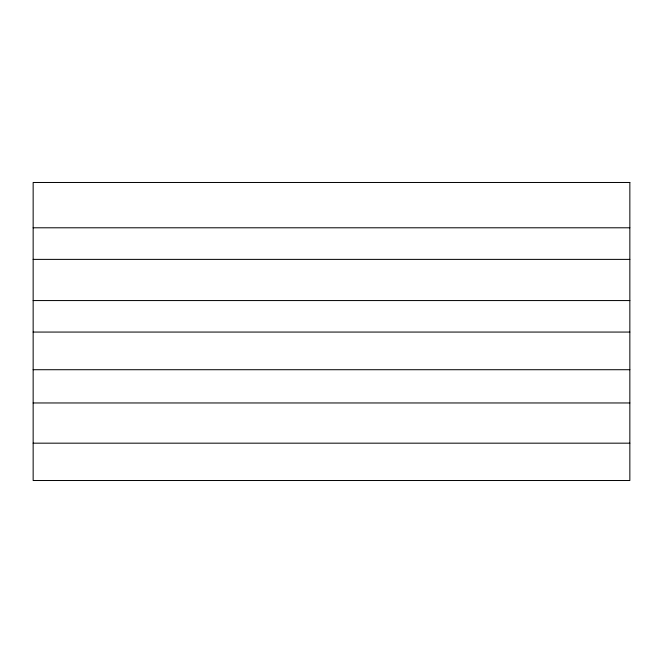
<?xml version="1.0" encoding="UTF-8"?>
<svg xmlns="http://www.w3.org/2000/svg" width="663" height="663" viewBox="0 0 663 663"><rect width="100%" height="100%" fill="white"/><g stroke="black" fill="none" stroke-linecap="round" stroke-linejoin="round"><path stroke-width="0.99" d="M33.15 227.79L629.85 227.79M33.15 259.382L629.85 259.382M33.15 300.563L629.85 300.563M33.15 332.064L629.85 332.064M33.15 369.714L629.85 369.714M33.15 402.963L629.85 402.963M33.15 443.174L629.85 443.174M629.85 182.482L33.15 182.482L33.15 480.518L629.85 480.518L629.85 182.482"/></g></svg>
